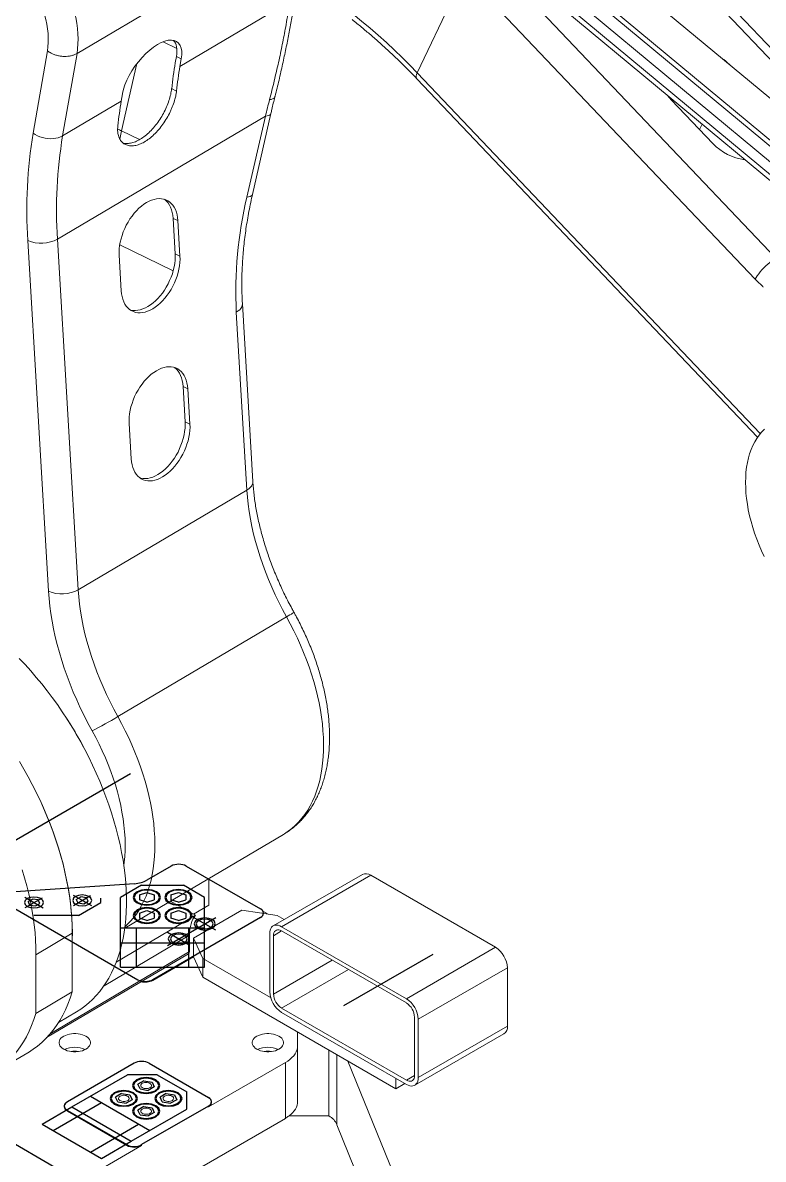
# Model space of a CAD drawing. Header units: millimetres. Extents: x 419 to 13500, y 498 to 10404.
# Drawn here: x 11765 to 12470, y 8183 to 9265 of the extents above; entities that cross this region are included whole.
import ezdxf

# ---------------------------------------------------------------- set-up
doc = ezdxf.new("R2010")
doc.units = ezdxf.units.MM
doc.header["$LTSCALE"] = 50
doc.linetypes.add('CENTERX2', pattern=[20.32, 12.7, -2.54, 2.54, -2.54])

msp = doc.modelspace()

# ---------------------------------------------------------------- linework, layer by layer
at = {"color": 8, "linetype": 'Continuous', "lineweight": 15}
for p, q in [((12593.6, 9107.7), (11976, 9757.3)), ((11911.7, 9240.9), (11898.6, 9247.3)), ((11859.2, 9162.6), (11873.8, 9226.6)), ((12140.7, 9217.7), (12467.3, 8874.2)), ((12409.5, 9163.8), (12411.9, 9168.8)), ((11857.5, 9154.6), (11859.2, 9162.6)), ((11876.3, 9154.3), (11859.2, 9162.6)), ((11908.3, 9029.2), (11857.4, 9053.9)), ((12011.5, 8400.6), (12003.7, 8396.1)), ((11923.8, 8396.6), (11842.5, 8348.5)), ((11923.8, 8381.1), (11791, 8302.6)), ((12059.6, 8372.8), (12003.7, 8340.5)), ((12075.2, 8363.8), (12011.5, 8327.1)), ((12064.1, 8216.1), (12064.1, 8282.8)), ((12138.1, 8263), (12130.3, 8258.5))]:
    msp.add_line(p, q, dxfattribs=at)
at = {"color": 7, "linetype": 'Continuous', "lineweight": 15}
for p, q in [((12602.7, 9109.4), (11984.9, 9759.3)), ((12879.1, 8859.2), (12040.4, 9555.7)), ((12851, 8842.6), (12012.4, 9539.2)), ((12010.5, 9502.2), (12839.3, 8813.8)), ((12759.7, 8912.6), (12097.7, 9462.4)), ((12092.5, 9439.9), (12754.5, 8890.1)), ((12101, 9445), (12763, 8895.2)), ((12205.4, 9332.5), (12482.2, 9041.4)), ((11956.1, 9318.7), (11816.7, 9236.2)), ((12140.7, 9217.7), (12185.8, 9312.4)), ((12462.5, 9021.2), (12185.8, 9312.4)), ((12019.5, 9285.8), (11914.7, 9223.9)), ((11774.9, 9160.4), (11788.5, 9238.7)), ((11816.7, 9236.2), (11803, 9157.8)), ((11911.3, 9233.2), (11910.3, 9227.3)), ((11916, 9231), (11911.3, 9233.2)), ((11916, 9231), (11914.7, 9223.9)), ((12140.2, 9212.2), (12464.8, 8870.8)), ((11911.4, 9200.4), (11906.8, 9202.7)), ((11858.9, 9190.8), (11803, 9157.8)), ((11858.9, 9190.8), (11860.1, 9197.9)), ((12382.7, 9191.9), (12422.2, 9150.4)), ((11983.8, 9101.9), (12001.3, 9178.9)), ((11996.1, 9176.4), (11798.2, 9059.4)), ((11978.5, 9099.4), (11996.1, 9176.4)), ((11912.7, 9077), (11908.2, 9079.2)), ((11908.2, 9079.2), (11910.2, 9045.5)), ((11912.7, 9077), (11914.7, 9043.3)), ((11798.2, 9059.4), (11817.9, 8725.6)), ((11789.5, 8724.2), (11769.8, 9058)), ((11858.9, 9010.3), (11856.9, 9044)), ((11914.7, 9043.3), (11910.2, 9045.5)), ((11984.2, 8828.6), (11974.2, 8997.9)), ((11978.4, 8820.5), (11968.4, 8989.8)), ((11922.2, 8916.9), (11917.7, 8919.1)), ((11917.7, 8919.1), (11919.7, 8885.4)), ((11922.2, 8916.9), (11924.2, 8883.2)), ((11868.3, 8850.2), (11866.3, 8883.9)), ((11924.2, 8883.2), (11919.7, 8885.4)), ((11978.4, 8820.5), (11817.9, 8725.6)), ((12016.2, 8699.6), (11855.6, 8604.7)), ((11862.1, 8403.1), (12013.2, 8492.5)), ((12088.4, 8454.4), (12003.5, 8405.4)), ((12096.4, 8453.6), (12011.5, 8404.6)), ((12096.4, 8453.6), (12215.2, 8385.1)), ((11942.2, 8450.5), (11942.2, 8425.1)), ((11942.2, 8450), (11991.4, 8421.6)), ((11905.7, 8428.9), (11929.5, 8415.5)), ((11927.6, 8393.7), (11973.8, 8420.4)), ((11927.7, 8416.5), (11942.2, 8425.1)), ((12007.3, 8415.2), (11973.8, 8420.4)), ((11929.5, 8415.5), (11854.1, 8370.9)), ((11998.6, 8416.6), (11993.7, 8419.4)), ((11994.3, 8417.3), (11994.3, 8417.5)), ((12007.3, 8415.2), (12013.9, 8411.4)), ((12011.5, 8404.6), (12130.3, 8336.1)), ((12011.5, 8400.6), (12130.3, 8332)), ((11812.2, 8398.5), (11777.6, 8378)), ((11812.2, 8398.5), (11812.2, 8392.3)), ((11812.2, 8392.3), (11812.2, 8342.5)), ((11923.8, 8396.6), (11923.8, 8381.1)), ((11927.6, 8393.7), (11936.6, 8374.4)), ((11927.6, 8375.8), (11927.6, 8393.7)), ((12000.2, 8342.6), (12000.2, 8398.1)), ((12003.7, 8340.5), (12003.7, 8396.1)), ((11777.6, 8322), (11777.6, 8378)), ((11787.8, 8299), (11922.8, 8378.8)), ((12215.2, 8385.1), (12130.3, 8336.1)), ((11927.6, 8376.6), (11888.8, 8354.2)), ((11927.6, 8375.8), (11888.8, 8353.4)), ((11936.6, 8356.5), (11927.6, 8375.8)), ((12001, 8337.2), (11936.6, 8374.4)), ((11936.6, 8374.4), (11936.6, 8356.5)), ((12120.4, 8250.3), (11936.6, 8356.5)), ((12226.5, 8365.5), (12141.6, 8316.5)), ((12226.5, 8365.5), (12226.5, 8309.9)), ((11888.8, 8354.2), (11888.8, 8353.4)), ((11812.2, 8342.5), (11777.6, 8322)), ((11799, 8313.4), (11816.2, 8323.6)), ((12130.3, 8258.5), (12011.5, 8327.1)), ((12130.3, 8254.4), (12011.5, 8323)), ((12138.1, 8318.5), (12138.1, 8263)), ((12141.6, 8316.5), (12141.6, 8260.9)), ((12026.8, 8291.6), (12026.8, 8304.4)), ((12138.3, 8253.6), (12223.2, 8302.6)), ((12226.5, 8309.9), (12141.6, 8260.9)), ((12026.8, 8291.6), (12026.8, 8238.5)), ((11735.2, 8264.2), (11769.8, 8284.6)), ((12056.6, 8224.4), (12056.6, 8287.2)), ((11871.2, 8274.6), (11807.5, 8237.9)), ((11885.3, 8274.6), (11941.9, 8242)), ((11941.9, 8233), (12015.1, 8275.2)), ((12015.1, 8275.2), (12015.1, 8222.1)), ((12125.9, 8150.3), (12074.7, 8276.7)), ((12120.4, 8250.3), (12120.4, 8260.1)), ((12128.9, 8255.2), (12120.4, 8250.3)), ((11944.8, 8237.1), (11944.8, 8237.9)), ((11804.6, 8233.8), (11804.6, 8233)), ((11807.5, 8229.7), (11864.1, 8197.1)), ((11807.5, 8229.7), (11807.5, 8228.9)), ((11807.5, 8228.9), (11864.1, 8196.2)), ((11878.2, 8197.1), (11941.9, 8233.8)), ((11941.9, 8233.8), (11941.9, 8233)), ((11699.7, 8040.1), (12015.1, 8222.1)), ((12018.4, 8224.4), (12056.6, 8224.4)), ((12125.9, 8063.8), (12064.1, 8216.1)), ((11683.4, 8083.8), (11878.2, 8196.2)), ((11864.1, 8197.1), (11864.1, 8196.2)), ((11878.2, 8197.1), (11878.2, 8196.2))]:
    msp.add_line(p, q, dxfattribs=at)
at = {"color": 7, "linetype": 'CENTERX2'}
for p, q in [((11885.3, 8123.6), (11128.7, 8560.4)), ((11867.6, 8550.2), (11146.4, 8133.8)), ((11878.2, 8444.1), (11858.2, 8432.6)), ((11878.2, 8444.1), (11918.2, 8444.1)), ((11938.2, 8432.6), (11918.2, 8444.1)), ((11766.9, 8432.8), (11784.4, 8422.7)), ((11767.4, 8422.9), (11783.7, 8432.3)), ((11812.9, 8434.8), (11830.4, 8424.7)), ((11813.4, 8425), (11829.7, 8434.4)), ((11858.2, 8389.3), (11858.2, 8432.6)), ((11876.1, 8434.9), (11883.2, 8437.3)), ((11876.1, 8434.9), (11876.1, 8430.2)), ((11883.2, 8437.3), (11890.2, 8434.9)), ((11890.2, 8434.9), (11890.2, 8430.2)), ((11906.1, 8434.9), (11913.2, 8437.3)), ((11906.1, 8434.9), (11906.1, 8430.2)), ((11913.2, 8437.3), (11920.2, 8434.9)), ((11920.2, 8434.9), (11920.2, 8430.2)), ((11938.2, 8389.3), (11938.2, 8432.6)), ((11883.2, 8427.9), (11876.1, 8430.2)), ((11883.2, 8427.9), (11890.2, 8430.2)), ((11913.2, 8427.9), (11906.1, 8430.2)), ((11913.2, 8427.9), (11920.2, 8430.2)), ((11876.1, 8417.6), (11883.2, 8420)), ((11876.1, 8417.6), (11876.1, 8412.9)), ((11883.2, 8410.6), (11876.1, 8412.9)), ((11883.2, 8420), (11890.2, 8417.6)), ((11883.2, 8410.6), (11890.2, 8412.9)), ((11890.2, 8417.6), (11890.2, 8412.9)), ((11903, 8386.9), (11948.9, 8413.4)), ((11906.1, 8417.6), (11913.2, 8420)), ((11906.1, 8417.6), (11906.1, 8412.9)), ((11913.2, 8410.6), (11906.1, 8412.9)), ((11913.2, 8420), (11920.2, 8417.6)), ((11913.2, 8410.6), (11920.2, 8412.9)), ((11920.2, 8417.6), (11920.2, 8412.9)), ((11948.9, 8401.2), (11927.7, 8413.4)), ((11858.2, 8403.7), (11938.2, 8403.7)), ((11873.2, 8366.2), (11873.2, 8403.7)), ((11924.2, 8386.9), (11903, 8399.1)), ((11923.2, 8366.2), (11923.2, 8403.7)), ((11858.2, 8389.3), (11938.2, 8389.3)), ((11858.2, 8389.3), (11938.2, 8389.3)), ((11858.2, 8366.2), (11858.2, 8389.3)), ((11938.2, 8366.2), (11938.2, 8389.3)), ((11858.2, 8366.2), (11938.2, 8366.2)), ((11811.8, 8233), (11864.8, 8263.6)), ((11893.1, 8263.6), (11864.8, 8263.6)), ((11893.1, 8263.6), (11921.4, 8247.3)), ((11880.4, 8257.9), (11874.6, 8254.6)), ((11876.7, 8250.1), (11874.6, 8254.6)), ((11876.7, 8250.1), (11884.6, 8248.8)), ((11880.4, 8257.9), (11888.2, 8256.7)), ((11890.3, 8252.2), (11884.6, 8248.8)), ((11888.2, 8256.7), (11890.3, 8252.2)), ((11921.4, 8230.9), (11921.4, 8247.3)), ((11794.1, 8210.5), (11840.1, 8237.1)), ((11829.4, 8243.2), (11886, 8210.5)), ((11859.2, 8245.7), (11853.4, 8242.4)), ((11855.5, 8237.8), (11853.4, 8242.4)), ((11855.5, 8237.8), (11863.4, 8236.6)), ((11859.2, 8245.7), (11867, 8244.5)), ((11869.1, 8239.9), (11863.4, 8236.6)), ((11867, 8244.5), (11869.1, 8239.9)), ((11901.6, 8245.7), (11895.8, 8242.4)), ((11897.9, 8237.8), (11895.8, 8242.4)), ((11897.9, 8237.8), (11905.8, 8236.6)), ((11901.6, 8245.7), (11909.5, 8244.5)), ((11911.6, 8239.9), (11905.8, 8236.6)), ((11909.5, 8244.5), (11911.6, 8239.9)), ((11783.5, 8216.7), (11811.8, 8233)), ((11811.8, 8233), (11868.3, 8200.3)), ((11811.8, 8233), (11868.3, 8200.3)), ((11868.3, 8200.3), (11921.4, 8230.9)), ((11880.4, 8233.4), (11874.6, 8230.1)), ((11876.7, 8225.6), (11874.6, 8230.1)), ((11876.7, 8225.6), (11884.6, 8224.4)), ((11880.4, 8233.4), (11888.2, 8232.2)), ((11890.3, 8227.7), (11884.6, 8224.4)), ((11888.2, 8232.2), (11890.3, 8227.7)), ((11783.5, 8216.7), (11840.1, 8184)), ((11829.4, 8190.1), (11875.4, 8216.7)), ((11840.1, 8184), (11868.3, 8200.3))]:
    msp.add_line(p, q, dxfattribs=at)
at = {"color": 7, "linetype": 'Continuous'}
for p, q in [((11906.5, 8462.4), (11883.1, 8448.9)), ((11920.7, 8462.4), (11991.4, 8421.6)), ((11871.4, 8445.6), (11753.5, 8437.4)), ((11816, 8430.6), (11820.2, 8433)), ((11825.8, 8432.1), (11820.2, 8433)), ((11827.3, 8428.9), (11825.8, 8432.1)), ((11839.3, 8427.7), (11839.3, 8431.8)), ((11747.6, 8427.6), (11874.7, 8354.2)), ((11770.1, 8428.6), (11774.2, 8431)), ((11770.1, 8428.6), (11771.6, 8425.3)), ((11771.6, 8425.3), (11777.2, 8424.4)), ((11779.8, 8430.1), (11774.2, 8431)), ((11777.2, 8424.4), (11781.4, 8426.8)), ((11781.4, 8426.8), (11779.8, 8430.1)), ((11816, 8430.6), (11817.5, 8427.3)), ((11817.5, 8427.3), (11823.2, 8426.5)), ((11818.1, 8415.4), (11839.3, 8427.7)), ((11823.2, 8426.5), (11827.3, 8428.9)), ((11818.1, 8415.4), (11775.7, 8415.4)), ((11991.4, 8413.4), (11888.8, 8354.2)), ((12019.7, 8409.3), (12019.3, 8409.1)), ((12070.9, 8329.5), (12155.8, 8378.5)), ((11871.2, 8274.6), (11807.5, 8237.9)), ((11885.3, 8274.6), (11941.9, 8242)), ((11807.5, 8229.7), (11864.1, 8197.1)), ((11941.9, 8233.8), (11878.2, 8197.1))]:
    msp.add_line(p, q, dxfattribs=at)
at = {"color": 7, "linetype": 'Continuous', "lineweight": 15, "flags": 128}
for points in [[(11807.5, 9297.2), (11809.6, 9291.8), (11811.4, 9286.4), (11813, 9281), (11814.4, 9275.7), (11815.6, 9270.4), (11816.5, 9265.2), (11817.1, 9260), (11817.5, 9255), (11817.7, 9250.1), (11817.6, 9245.3), (11817.3, 9240.7), (11816.7, 9236.2)], [(11788.5, 9238.7), (11789, 9242.6), (11789.3, 9246.7), (11789.3, 9250.8), (11789.1, 9255.2), (11788.7, 9259.6), (11788, 9264.1), (11787.1, 9268.7), (11785.9, 9273.3), (11784.6, 9278), (11783, 9282.7), (11781.2, 9287.4)], [(12079.5, 9273.7), (12087.7, 9267.1), (12095.7, 9260.4), (12103.6, 9253.5), (12111.3, 9246.6), (12118.9, 9239.5), (12126.3, 9232.4), (12133.6, 9225.1), (12140.7, 9217.7)], [(12379.4, 9195.8), (12380.5, 9194.4), (12382.7, 9191.9)], [(11774.9, 9160.4), (11776.8, 9159), (11779, 9157.9), (11781.3, 9156.9), (11783.8, 9156.1), (11786.4, 9155.5), (11789, 9155.1), (11791.6, 9155), (11794.1, 9155.1), (11796.6, 9155.5), (11798.9, 9156), (11801.1, 9156.8), (11803, 9157.8)], [(11856.9, 9044), (11856.8, 9047), (11856.9, 9050.1), (11857.3, 9053.3), (11857.9, 9056.5), (11858.6, 9059.8), (11859.6, 9063), (11860.8, 9066.3), (11862.1, 9069.5), (11863.6, 9072.6), (11865.3, 9075.7), (11867.1, 9078.6), (11869.1, 9081.4), (11871.2, 9084.1), (11873.4, 9086.5), (11875.6, 9088.8), (11878, 9090.8), (11880.4, 9092.6), (11882.8, 9094.2), (11885.3, 9095.5), (11887.7, 9096.6), (11890.1, 9097.3), (11892.5, 9097.8), (11894.8, 9098), (11897, 9097.9), (11899.2, 9097.6), (11901.2, 9096.9), (11903.1, 9096), (11904.9, 9094.8), (11906.5, 9093.4), (11908, 9091.7), (11909.3, 9089.7), (11910.4, 9087.6), (11911.3, 9085.2), (11912, 9082.6), (11912.5, 9079.9), (11912.7, 9077)], [(11899.9, 9097.4), (11900.4, 9097), (11902, 9095.6), (11903.5, 9093.9), (11904.7, 9091.9), (11905.8, 9089.7), (11906.7, 9087.4), (11907.4, 9084.8), (11907.9, 9082.1), (11908.2, 9079.2)], [(11914.7, 9043.3), (11914.8, 9040.3), (11914.7, 9037.2), (11914.3, 9034), (11913.7, 9030.8), (11913, 9027.5), (11912, 9024.3), (11910.8, 9021), (11909.5, 9017.8), (11908, 9014.6), (11906.3, 9011.6), (11904.4, 9008.7), (11902.5, 9005.9), (11900.4, 9003.2), (11898.2, 9000.8), (11895.9, 8998.5), (11893.6, 8996.5), (11891.2, 8994.7), (11888.8, 8993.1), (11886.3, 8991.8), (11883.9, 8990.7), (11881.5, 8990), (11879.1, 8989.5), (11876.8, 8989.3), (11874.5, 8989.3), (11872.4, 8989.7), (11870.4, 8990.4), (11868.4, 8991.3), (11866.7, 8992.5), (11865, 8993.9), (11863.6, 8995.6), (11862.3, 8997.6), (11861.2, 8999.7), (11860.3, 9002.1), (11859.6, 9004.7), (11859.1, 9007.4), (11858.9, 9010.3)], [(11910.2, 9045.5), (11910.3, 9042.5), (11910.1, 9039.4), (11909.8, 9036.2), (11909.2, 9033), (11908.4, 9029.7), (11907.5, 9026.4), (11906.3, 9023.2), (11904.9, 9020), (11903.4, 9016.8), (11901.7, 9013.8), (11899.9, 9010.9), (11898, 9008.1), (11895.9, 9005.4), (11893.7, 9003), (11891.4, 9000.7), (11889.1, 8998.7), (11886.7, 8996.9), (11884.2, 8995.3), (11881.8, 8994), (11879.4, 8992.9), (11876.9, 8992.2), (11874.6, 8991.7), (11872.3, 8991.5), (11870, 8991.5), (11867.9, 8991.9), (11867.2, 8992.1)], [(12462.5, 9021.2), (12463.4, 9022.9), (12464.5, 9024.6), (12465.8, 9026.4), (12467.2, 9028.3), (12468.9, 9030.2), (12470.6, 9032.1), (12472.5, 9033.9), (12474.4, 9035.7), (12476.4, 9037.3), (12478.4, 9038.9), (12480.3, 9040.2), (12482.2, 9041.4)], [(11866.3, 8883.9), (11866.3, 8886.9), (11866.4, 8890), (11866.8, 8893.2), (11867.3, 8896.4), (11868.1, 8899.7), (11869.1, 8902.9), (11870.2, 8906.2), (11871.6, 8909.4), (11873.1, 8912.6), (11874.8, 8915.6), (11876.6, 8918.5), (11878.6, 8921.3), (11880.6, 8924), (11882.8, 8926.4), (11885.1, 8928.7), (11887.4, 8930.7), (11889.8, 8932.5), (11892.3, 8934.1), (11894.7, 8935.4), (11897.1, 8936.5), (11899.6, 8937.2), (11901.9, 8937.7), (11904.3, 8937.9), (11906.5, 8937.9), (11908.7, 8937.5), (11910.7, 8936.8), (11912.6, 8935.9), (11914.4, 8934.7), (11916, 8933.3), (11917.5, 8931.6), (11918.7, 8929.6), (11919.8, 8927.5), (11920.7, 8925.1), (11921.4, 8922.5), (11921.9, 8919.8), (11922.2, 8916.9)], [(11909.3, 8937.3), (11909.8, 8936.9), (11911.5, 8935.5), (11912.9, 8933.8), (11914.2, 8931.8), (11915.3, 8929.7), (11916.2, 8927.3), (11916.9, 8924.7), (11917.4, 8922), (11917.7, 8919.1)], [(11924.2, 8883.2), (11924.3, 8880.2), (11924.1, 8877.1), (11923.8, 8873.9), (11923.2, 8870.7), (11922.4, 8867.4), (11921.4, 8864.2), (11920.3, 8860.9), (11918.9, 8857.7), (11917.4, 8854.5), (11915.7, 8851.5), (11913.9, 8848.6), (11911.9, 8845.8), (11909.9, 8843.1), (11907.7, 8840.7), (11905.4, 8838.4), (11903.1, 8836.4), (11900.7, 8834.6), (11898.2, 8833), (11895.8, 8831.7), (11893.4, 8830.6), (11890.9, 8829.9), (11888.6, 8829.4), (11886.2, 8829.2), (11884, 8829.2), (11881.9, 8829.6), (11879.8, 8830.3), (11877.9, 8831.2), (11876.1, 8832.4), (11874.5, 8833.8), (11873, 8835.5), (11871.8, 8837.5), (11870.7, 8839.6), (11869.8, 8842), (11869.1, 8844.6), (11868.6, 8847.3), (11868.3, 8850.2)], [(11919.7, 8885.4), (11919.7, 8882.4), (11919.6, 8879.3), (11919.2, 8876.1), (11918.7, 8872.9), (11917.9, 8869.6), (11916.9, 8866.3), (11915.7, 8863.1), (11914.4, 8859.9), (11912.9, 8856.7), (11911.2, 8853.7), (11909.4, 8850.8), (11907.4, 8848), (11905.3, 8845.3), (11903.1, 8842.9), (11900.9, 8840.6), (11898.5, 8838.6), (11896.1, 8836.8), (11893.7, 8835.2), (11891.3, 8833.9), (11888.8, 8832.8), (11886.4, 8832.1), (11884, 8831.6), (11881.7, 8831.4), (11879.5, 8831.4), (11877.3, 8831.8), (11876.7, 8832)], [(12471.2, 8878.3), (12468.6, 8875.7), (12466.2, 8872.8), (12464, 8869.7), (12462, 8866.4), (12460.2, 8862.8), (12458.6, 8859.1), (12457.2, 8855.1), (12456, 8851), (12455, 8846.7), (12454.3, 8842.2), (12453.7, 8837.5), (12453.4, 8832.7), (12453.3, 8827.8), (12453.4, 8822.7), (12453.7, 8817.5), (12454.2, 8812.3), (12455, 8806.9), (12455.9, 8801.5), (12457.1, 8796), (12458.5, 8790.4), (12460.1, 8784.9), (12461.9, 8779.3), (12463.9, 8773.7), (12466.1, 8768.1), (12468.5, 8762.6), (12471, 8757.1)], [(12016.2, 8699.6), (12012.4, 8706.6), (12008.8, 8713.7), (12005.4, 8720.8), (12002.1, 8728), (11999, 8735.2), (11996.2, 8742.5), (11993.5, 8749.7), (11991, 8757), (11988.8, 8764.2), (11986.7, 8771.5), (11984.9, 8778.6), (11983.2, 8785.8), (11981.8, 8792.9), (11980.7, 8799.9), (11979.7, 8806.9), (11979, 8813.8), (11978.4, 8820.5)], [(11831.1, 8591.2), (11827.1, 8598.5), (11823.4, 8605.8), (11819.8, 8613.2), (11816.4, 8620.7), (11813.1, 8628.1), (11810.1, 8635.7), (11807.2, 8643.2), (11804.6, 8650.7), (11802.1, 8658.3), (11799.9, 8665.8), (11797.8, 8673.3), (11796, 8680.8), (11794.4, 8688.2), (11793, 8695.5), (11791.8, 8702.8), (11790.8, 8710), (11790.1, 8717.2), (11789.5, 8724.2)], [(11817.9, 8725.6), (11818.4, 8718.8), (11819.1, 8711.9), (11820.1, 8705), (11821.3, 8697.9), (11822.7, 8690.8), (11824.3, 8683.7), (11826.1, 8676.5), (11828.2, 8669.3), (11830.5, 8662), (11832.9, 8654.8), (11835.6, 8647.5), (11838.5, 8640.3), (11841.5, 8633.1), (11844.8, 8625.9), (11848.2, 8618.7), (11851.9, 8611.7), (11855.6, 8604.7)], [(11761.7, 8660.1), (11767.2, 8654.3), (11772.6, 8648.3), (11777.9, 8642.1), (11783.1, 8635.8), (11788.2, 8629.4), (11793.2, 8622.8), (11798, 8616.1), (11802.7, 8609.2), (11807.3, 8602.2), (11811.8, 8595.2), (11816, 8588), (11820.2, 8580.7), (11824.1, 8573.4), (11827.9, 8566), (11831.6, 8558.5), (11835, 8551), (11838.3, 8543.4), (11841.4, 8535.9), (11844.3, 8528.2), (11847.1, 8520.6), (11849.6, 8513), (11851.9, 8505.4), (11854, 8497.9), (11856, 8490.3), (11857.7, 8482.8), (11859.2, 8475.4), (11860.5, 8468), (11861.5, 8460.6), (11862.4, 8453.4), (11863.1, 8446.3), (11863.5, 8439.2), (11863.7, 8432.3), (11863.7, 8425.4), (11863.5, 8418.7), (11863.1, 8412.2), (11862.4, 8405.8), (11861.5, 8399.5), (11860.5, 8393.4), (11859.2, 8387.5), (11857.7, 8381.7), (11856, 8376.1), (11854, 8370.7), (11851.9, 8365.6), (11849.6, 8360.6), (11847.1, 8355.8), (11844.3, 8351.3), (11841.4, 8347), (11838.3, 8342.9), (11835, 8339), (11831.6, 8335.4), (11827.9, 8332), (11824.1, 8328.9), (11820.2, 8326.1), (11816.2, 8323.6)], [(11761.8, 8562), (11766.1, 8554.8), (11770.2, 8547.4), (11774.1, 8540), (11777.9, 8532.6), (11781.5, 8525), (11784.9, 8517.5), (11788.1, 8509.9), (11791.1, 8502.2), (11794, 8494.6), (11796.6, 8486.9), (11799.1, 8479.3), (11801.3, 8471.7), (11803.4, 8464.1), (11805.2, 8456.5), (11806.8, 8449), (11808.3, 8441.5), (11809.5, 8434.1), (11810.4, 8426.8), (11811.2, 8419.5), (11811.8, 8412.4), (11812.1, 8405.4), (11812.2, 8398.5)], [(11761.9, 8562), (11766.2, 8554.8), (11770.2, 8547.5), (11774.1, 8540.2), (11777.9, 8532.7), (11781.5, 8525.2), (11784.9, 8517.7), (11788.1, 8510.1), (11791.1, 8502.5), (11794, 8494.9), (11796.6, 8487.3), (11799.1, 8479.6), (11801.3, 8472), (11803.4, 8464.5), (11805.2, 8456.9), (11806.8, 8449.4), (11808.3, 8442), (11809.5, 8434.6), (11810.5, 8427.3), (11811.2, 8420.1), (11811.8, 8413), (11812.2, 8406), (11812.3, 8399.1), (11812.2, 8392.3)], [(11777.6, 8378), (11777.5, 8384.9), (11777.2, 8392), (11776.7, 8399.1), (11775.9, 8406.3), (11774.9, 8413.7), (11773.7, 8421.1), (11772.3, 8428.5), (11770.7, 8436.1), (11768.8, 8443.6), (11766.8, 8451.2), (11764.5, 8458.9)], [(11929.5, 8415.5), (11928.2, 8413.7), (11927.1, 8411.8), (11926.1, 8409.6), (11925.3, 8407.3), (11924.7, 8404.8), (11924.2, 8402.2), (11923.9, 8399.5), (11923.8, 8396.6)], [(12000.2, 8398.1), (12000.3, 8399.9), (12000.7, 8401.5), (12001.2, 8403), (12002, 8404.1), (12003, 8405.1), (12004.1, 8405.7), (12005.4, 8406.1), (12006.8, 8406.2), (12008.3, 8406), (12009.9, 8405.4), (12011.5, 8404.6)], [(12003.7, 8396.1), (12003.9, 8397.6), (12004.2, 8398.9), (12004.8, 8400), (12005.6, 8400.8), (12006.5, 8401.4), (12007.6, 8401.6), (12008.9, 8401.6), (12010.2, 8401.2), (12011.5, 8400.6)], [(11812.2, 8342.5), (11810.3, 8336.6), (11808.1, 8331), (11805.7, 8325.5), (11803.1, 8320.4), (11800.3, 8315.4), (11797.2, 8310.7), (11794, 8306.2), (11790.6, 8302), (11786.9, 8298.1), (11783.1, 8294.4), (11779.1, 8291), (11774.8, 8287.9), (11770.5, 8285), (11769.8, 8284.6)], [(11711.6, 8254.7), (11716.7, 8256.1), (11721.8, 8257.8), (11726.6, 8259.8), (11731.4, 8262), (11735.9, 8264.6), (11740.3, 8267.4), (11744.5, 8270.6), (11748.5, 8274), (11752.4, 8277.6), (11756, 8281.6), (11759.4, 8285.8), (11762.7, 8290.3), (11765.7, 8295), (11768.5, 8299.9), (11771.2, 8305.1), (11773.5, 8310.5), (11775.7, 8316.2), (11777.6, 8322)], [(11804, 8300.3), (11802.6, 8299.4), (11801.4, 8298.4), (11800.5, 8297.2), (11799.9, 8296.1), (11799.6, 8294.8), (11799.6, 8293.6), (11799.9, 8292.4), (11800.5, 8291.2), (11801.4, 8290.1), (11802.6, 8289), (11804, 8288.1), (11805.6, 8287.3), (11807.4, 8286.6), (11809.4, 8286.1), (11811.4, 8285.8), (11813.5, 8285.6), (11815.7, 8285.6), (11817.8, 8285.8), (11819.8, 8286.1), (11821.8, 8286.6), (11823.6, 8287.3), (11825.2, 8288.1), (11826.6, 8289), (11827.8, 8290.1), (11828.6, 8291.2), (11829.3, 8292.4), (11829.6, 8293.6), (11829.6, 8294.8), (11829.3, 8296.1), (11828.6, 8297.2), (11827.8, 8298.4), (11826.6, 8299.4), (11825.2, 8300.3), (11823.6, 8301.1), (11821.8, 8301.8), (11819.8, 8302.3), (11817.8, 8302.7), (11815.7, 8302.9), (11813.5, 8302.9), (11811.4, 8302.7), (11809.4, 8302.3), (11807.4, 8301.8), (11805.6, 8301.1), (11804, 8300.3)], [(11987.8, 8300.3), (11986.4, 8299.4), (11985.3, 8298.4), (11984.4, 8297.2), (11983.8, 8296.1), (11983.5, 8294.8), (11983.5, 8293.6), (11983.8, 8292.4), (11984.4, 8291.2), (11985.3, 8290.1), (11986.4, 8289), (11987.8, 8288.1), (11989.5, 8287.3), (11991.3, 8286.6), (11993.2, 8286.1), (11995.3, 8285.8), (11997.4, 8285.6), (11999.5, 8285.6), (12001.6, 8285.8), (12003.7, 8286.1), (12005.6, 8286.6), (12007.4, 8287.3), (12009, 8288.1), (12010.5, 8289), (12011.6, 8290.1), (12012.5, 8291.2), (12013.1, 8292.4), (12013.4, 8293.6), (12013.4, 8294.8), (12013.1, 8296.1), (12012.5, 8297.2), (12011.6, 8298.4), (12010.5, 8299.4), (12009, 8300.3), (12007.4, 8301.1), (12005.6, 8301.8), (12003.7, 8302.3), (12001.6, 8302.7), (11999.5, 8302.9), (11997.4, 8302.9), (11995.3, 8302.7), (11993.2, 8302.3), (11991.3, 8301.8), (11989.5, 8301.1), (11987.8, 8300.3)], [(12015.1, 8275.2), (12017.4, 8276.7), (12019.5, 8278.3), (12021.4, 8280), (12023, 8281.8), (12024.4, 8283.7), (12025.4, 8285.6), (12026.2, 8287.6), (12026.6, 8289.5), (12026.8, 8291.6)], [(12138.1, 8263), (12138, 8261.5), (12137.6, 8260.2), (12137.1, 8259.1), (12136.3, 8258.3), (12135.3, 8257.7), (12134.2, 8257.5), (12133, 8257.5), (12131.7, 8257.9), (12130.3, 8258.5)], [(12141.6, 8260.9), (12141.5, 8259.2), (12141.2, 8257.5), (12140.6, 8256.1), (12139.8, 8254.9), (12138.9, 8254), (12137.7, 8253.3), (12136.4, 8253), (12135, 8252.9), (12133.5, 8253.1), (12131.9, 8253.6), (12130.3, 8254.4)], [(11878.9, 8255.5), (11878.1, 8254.9), (11877.6, 8254.2), (11877.4, 8253.5), (11877.5, 8252.8), (11877.9, 8252.1), (11878.7, 8251.4), (11879.6, 8251), (11880.7, 8250.6), (11882, 8250.5), (11883.3, 8250.5), (11884.5, 8250.7), (11885.6, 8251.1), (11886.5, 8251.6), (11887.2, 8252.2), (11887.5, 8252.9), (11887.6, 8253.7), (11887.3, 8254.4), (11886.7, 8255), (11885.8, 8255.6), (11884.8, 8256), (11883.6, 8256.3), (11882.3, 8256.3), (11881.1, 8256.2), (11879.9, 8255.9), (11878.9, 8255.5)], [(11807.5, 8237.9), (11806.4, 8237.1), (11805.5, 8236.2), (11804.9, 8235.3), (11804.6, 8234.3), (11804.6, 8233.3), (11804.9, 8232.3), (11805.5, 8231.4), (11806.4, 8230.5), (11807.5, 8229.7)], [(11857.7, 8243.2), (11856.9, 8242.6), (11856.4, 8242), (11856.2, 8241.2), (11856.3, 8240.5), (11856.7, 8239.8), (11857.4, 8239.2), (11858.4, 8238.7), (11859.5, 8238.4), (11860.8, 8238.2), (11862.1, 8238.2), (11863.3, 8238.4), (11864.4, 8238.8), (11865.3, 8239.3), (11865.9, 8240), (11866.3, 8240.7), (11866.3, 8241.4), (11866.1, 8242.1), (11865.5, 8242.8), (11864.6, 8243.4), (11863.6, 8243.8), (11862.4, 8244), (11861.1, 8244.1), (11859.8, 8244), (11858.7, 8243.7), (11857.7, 8243.2)], [(11900.1, 8243.2), (11899.3, 8242.6), (11898.8, 8242), (11898.6, 8241.2), (11898.7, 8240.5), (11899.1, 8239.8), (11899.9, 8239.2), (11900.8, 8238.7), (11902, 8238.4), (11903.2, 8238.2), (11904.5, 8238.2), (11905.7, 8238.4), (11906.8, 8238.8), (11907.7, 8239.3), (11908.4, 8240), (11908.7, 8240.7), (11908.8, 8241.4), (11908.5, 8242.1), (11907.9, 8242.8), (11907.1, 8243.4), (11906, 8243.8), (11904.8, 8244), (11903.5, 8244.1), (11902.3, 8244), (11901.1, 8243.7), (11900.1, 8243.2)], [(11941.9, 8233.8), (11943, 8234.6), (11943.9, 8235.4), (11944.5, 8236.4), (11944.8, 8237.4), (11944.8, 8238.4), (11944.5, 8239.4), (11943.9, 8240.3), (11943, 8241.2), (11941.9, 8242)], [(12018.4, 8224.4), (12020.3, 8225.9), (12022, 8227.5), (12023.4, 8229.2), (12024.6, 8231), (12025.6, 8232.8), (12026.2, 8234.7), (12026.6, 8236.6), (12026.8, 8238.5)], [(11878.9, 8231), (11878.1, 8230.4), (11877.6, 8229.7), (11877.4, 8229), (11877.5, 8228.3), (11877.9, 8227.6), (11878.7, 8227), (11879.6, 8226.5), (11880.7, 8226.1), (11882, 8226), (11883.3, 8226), (11884.5, 8226.2), (11885.6, 8226.6), (11886.5, 8227.1), (11887.2, 8227.7), (11887.5, 8228.4), (11887.6, 8229.2), (11887.3, 8229.9), (11886.7, 8230.6), (11885.8, 8231.1), (11884.8, 8231.5), (11883.6, 8231.8), (11882.3, 8231.8), (11881.1, 8231.7), (11879.9, 8231.4), (11878.9, 8231)]]:
    msp.add_lwpolyline(points, dxfattribs=at)
at = {"color": 8, "linetype": 'Continuous', "lineweight": 15, "flags": 128}
for points in [[(12140.7, 9217.7), (12140.1, 9216.2), (12139.8, 9214.9), (12139.7, 9213.8), (12139.8, 9212.9), (12140.2, 9212.2), (12140.2, 9212.2)], [(12005.1, 9194.8), (12005.1, 9194.7), (12004.7, 9194), (12004, 9193.4), (12002.9, 9192.9), (12001.6, 9192.5), (12000, 9192.3)], [(12001.3, 9178.9), (12001.3, 9178.7), (12000.8, 9178.1), (12000.1, 9177.5), (11999, 9177), (11997.7, 9176.7), (11996.1, 9176.4)], [(11978.5, 9099.4), (11980.1, 9099.7), (11981.5, 9100), (11982.6, 9100.5), (11983.3, 9101.1), (11983.7, 9101.7), (11983.8, 9101.9)], [(11968.4, 8989.8), (11970.2, 8991), (11971.6, 8992.2), (11972.7, 8993.5), (11973.5, 8994.9), (11974, 8996.3), (11974.2, 8997.7), (11974.2, 8997.9)], [(11978.4, 8820.5), (11980.2, 8821.7), (11981.6, 8822.9), (11982.7, 8824.2), (11983.5, 8825.6), (11984, 8827), (11984.2, 8828.4), (11984.2, 8828.6)], [(12016.2, 8699.6), (12017.9, 8700.7), (12019.5, 8701.6), (12020.8, 8702.4), (12021.8, 8703.1), (12022.6, 8703.6), (12023, 8704), (12023.2, 8704.2), (12023.2, 8704.2)], [(12013.2, 8492.5), (12014.2, 8493.1), (12017.9, 8495.5), (12021.4, 8498.2), (12024.8, 8501.2), (12027.9, 8504.4), (12030.9, 8507.9), (12033.7, 8511.6), (12036.4, 8515.6), (12038.8, 8519.8), (12041, 8524.2), (12043, 8528.8), (12044.8, 8533.6), (12046.4, 8538.6), (12047.8, 8543.8), (12048.9, 8549.2), (12049.9, 8554.8), (12050.6, 8560.5), (12051.1, 8566.4), (12051.4, 8572.4), (12051.5, 8578.6), (12051.3, 8584.8), (12050.9, 8591.2), (12050.3, 8597.7), (12049.5, 8604.3), (12048.4, 8611), (12047.2, 8617.7), (12045.7, 8624.5), (12044, 8631.3), (12042.1, 8638.2), (12040, 8645.1), (12037.7, 8652), (12035.2, 8658.9), (12032.5, 8665.8), (12029.6, 8672.6), (12026.5, 8679.5), (12023.2, 8686.3), (12019.8, 8693), (12016.2, 8699.6)], [(11855.6, 8604.7), (11859.2, 8598), (11862.7, 8591.3), (11865.9, 8584.5), (11869, 8577.7), (11871.9, 8570.8), (11874.6, 8563.9), (11877.1, 8557), (11879.4, 8550.1), (11881.5, 8543.2), (11883.4, 8536.4), (11885.1, 8529.5), (11886.6, 8522.7), (11887.9, 8516), (11888.9, 8509.3), (11889.7, 8502.8), (11890.3, 8496.3), (11890.7, 8489.9), (11890.9, 8483.6), (11890.8, 8477.4), (11890.5, 8471.4), (11890, 8465.5), (11889.3, 8459.8), (11888.4, 8454.3), (11887.2, 8448.9), (11885.8, 8443.7), (11884.2, 8438.6), (11882.4, 8433.8), (11880.4, 8429.2), (11878.2, 8424.8), (11875.8, 8420.6), (11873.2, 8416.7), (11870.4, 8413), (11867.4, 8409.5), (11864.2, 8406.3), (11862.3, 8404.5)], [(11861.2, 8462.9), (11861.6, 8466.1), (11862.2, 8471.6), (11862.4, 8477.3), (11862.5, 8483.1), (11862.4, 8489), (11862, 8495.1), (11861.4, 8501.2), (11860.6, 8507.5), (11859.5, 8513.8), (11858.3, 8520.2), (11856.8, 8526.6), (11855.1, 8533.1), (11853.2, 8539.6), (11851.1, 8546.1), (11848.8, 8552.6), (11846.3, 8559.1), (11843.7, 8565.6), (11840.8, 8572.1), (11837.7, 8578.5), (11834.5, 8584.9), (11831.1, 8591.2)]]:
    msp.add_lwpolyline(points, dxfattribs=at)
at = {"color": 7, "linetype": 'Continuous', "flags": 128}
for points in [[(11920.7, 8462.4), (11919.1, 8463.1), (11917.4, 8463.6), (11915.5, 8464), (11913.6, 8464.1), (11911.6, 8464), (11909.8, 8463.6), (11908, 8463.1), (11906.5, 8462.4)], [(11871.4, 8445.6), (11873, 8445.7), (11874.6, 8446), (11876.2, 8446.3), (11877.7, 8446.7), (11879.2, 8447.1), (11880.6, 8447.6), (11881.9, 8448.2), (11883.1, 8448.9)], [(11782.1, 8431.4), (11779.1, 8432.5), (11775.7, 8432.9), (11772.3, 8432.5), (11769.3, 8431.4), (11767.4, 8429.7), (11766.7, 8427.7), (11767.4, 8425.7), (11769.3, 8424), (11772.3, 8422.9), (11775.7, 8422.5), (11779.1, 8422.9), (11782.1, 8424), (11784, 8425.7), (11784.7, 8427.7), (11784, 8429.7), (11782.1, 8431.4)], [(11828, 8433.4), (11825.1, 8434.5), (11821.7, 8434.9), (11818.2, 8434.5), (11815.3, 8433.4), (11813.4, 8431.7), (11812.7, 8429.7), (11813.4, 8427.7), (11815.3, 8426.1), (11818.2, 8424.9), (11821.7, 8424.5), (11825.1, 8424.9), (11828, 8426.1), (11830, 8427.7), (11830.7, 8429.7), (11830, 8431.7), (11828, 8433.4)], [(11991.4, 8413.4), (11992.6, 8414.3), (11993.5, 8415.3), (11994.1, 8416.4), (11994.3, 8417.5), (11994.1, 8418.6), (11993.5, 8419.7), (11992.6, 8420.7), (11991.4, 8421.6)], [(11945.4, 8411.4), (11942.2, 8412.6), (11938.3, 8413.1), (11934.5, 8412.6), (11931.3, 8411.4), (11929.1, 8409.5), (11928.3, 8407.3), (11929.1, 8405.1), (11931.3, 8403.2), (11934.5, 8402), (11938.3, 8401.5), (11942.2, 8402), (11945.4, 8403.2), (11947.6, 8405.1), (11948.3, 8407.3), (11947.6, 8409.5), (11945.4, 8411.4)], [(11944, 8410.6), (11941.4, 8411.6), (11938.3, 8411.9), (11935.3, 8411.6), (11932.7, 8410.6), (11930.9, 8409.1), (11930.3, 8407.3), (11930.9, 8405.5), (11932.7, 8404), (11935.3, 8403), (11938.3, 8402.7), (11941.4, 8403), (11944, 8404), (11945.7, 8405.5), (11946.3, 8407.3), (11945.7, 8409.1), (11944, 8410.6)], [(11920.7, 8397.1), (11917.4, 8398.3), (11913.6, 8398.8), (11909.8, 8398.3), (11906.5, 8397.1), (11904.4, 8395.2), (11903.6, 8393), (11904.4, 8390.8), (11906.5, 8388.9), (11909.8, 8387.7), (11913.6, 8387.2), (11917.4, 8387.7), (11920.7, 8388.9), (11922.8, 8390.8), (11923.6, 8393), (11922.8, 8395.2), (11920.7, 8397.1)], [(11919.2, 8396.3), (11916.7, 8397.3), (11913.6, 8397.6), (11910.5, 8397.3), (11907.9, 8396.3), (11906.2, 8394.8), (11905.6, 8393), (11906.2, 8391.2), (11907.9, 8389.7), (11910.5, 8388.7), (11913.6, 8388.4), (11916.7, 8388.7), (11919.2, 8389.7), (11921, 8391.2), (11921.6, 8393), (11921, 8394.8), (11919.2, 8396.3)], [(11874.7, 8354.2), (11876.2, 8353.5), (11877.9, 8353), (11879.8, 8352.6), (11881.8, 8352.5), (11883.7, 8352.6), (11885.6, 8353), (11887.3, 8353.5), (11888.8, 8354.2)], [(11885.3, 8274.6), (11883.8, 8275.3), (11882.1, 8275.9), (11880.2, 8276.2), (11878.2, 8276.3), (11876.3, 8276.2), (11874.4, 8275.9), (11872.7, 8275.3), (11871.2, 8274.6)], [(11807.5, 8237.9), (11806.3, 8237), (11805.4, 8236), (11804.8, 8234.9), (11804.6, 8233.8), (11804.8, 8232.7), (11805.4, 8231.6), (11806.3, 8230.6), (11807.5, 8229.7)], [(11941.9, 8233.8), (11943.1, 8234.7), (11944, 8235.7), (11944.6, 8236.8), (11944.8, 8237.9), (11944.6, 8239), (11944, 8240.1), (11943.1, 8241.1), (11941.9, 8242)], [(11864.1, 8197.1), (11865.6, 8196.3), (11867.3, 8195.8), (11869.2, 8195.5), (11871.2, 8195.4), (11873.1, 8195.5), (11875, 8195.8), (11876.7, 8196.3), (11878.2, 8197.1)]]:
    msp.add_lwpolyline(points, dxfattribs=at)
at = {"color": 7, "linetype": 'CENTERX2', "flags": 128}
for points in [[(11892.4, 8437.9), (11888.2, 8439.5), (11883.2, 8440.1), (11878.2, 8439.5), (11874, 8437.9), (11871.2, 8435.5), (11870.2, 8432.6), (11871.2, 8429.7), (11874, 8427.3), (11878.2, 8425.7), (11883.2, 8425.1), (11888.2, 8425.7), (11892.4, 8427.3), (11895.2, 8429.7), (11896.2, 8432.6), (11895.2, 8435.5), (11892.4, 8437.9)], [(11891.7, 8437.5), (11887.8, 8439), (11883.2, 8439.5), (11878.6, 8439), (11874.7, 8437.5), (11872.1, 8435.2), (11871.2, 8432.6), (11872.1, 8429.9), (11874.7, 8427.7), (11878.6, 8426.2), (11883.2, 8425.7), (11887.8, 8426.2), (11891.7, 8427.7), (11894.3, 8429.9), (11895.2, 8432.6), (11894.3, 8435.2), (11891.7, 8437.5)], [(11922.4, 8437.9), (11918.2, 8439.5), (11913.2, 8440.1), (11908.2, 8439.5), (11904, 8437.9), (11901.2, 8435.5), (11900.2, 8432.6), (11901.2, 8429.7), (11904, 8427.3), (11908.2, 8425.7), (11913.2, 8425.1), (11918.2, 8425.7), (11922.4, 8427.3), (11925.2, 8429.7), (11926.2, 8432.6), (11925.2, 8435.5), (11922.4, 8437.9)], [(11921.7, 8437.5), (11917.8, 8439), (11913.2, 8439.5), (11908.6, 8439), (11904.7, 8437.5), (11902.1, 8435.2), (11901.2, 8432.6), (11902.1, 8429.9), (11904.7, 8427.7), (11908.6, 8426.2), (11913.2, 8425.7), (11917.8, 8426.2), (11921.7, 8427.7), (11924.3, 8429.9), (11925.2, 8432.6), (11924.3, 8435.2), (11921.7, 8437.5)], [(11892.4, 8420.6), (11888.2, 8422.2), (11883.2, 8422.8), (11878.2, 8422.2), (11874, 8420.6), (11871.2, 8418.1), (11870.2, 8415.3), (11871.2, 8412.4), (11874, 8410), (11878.2, 8408.3), (11883.2, 8407.8), (11888.2, 8408.3), (11892.4, 8410), (11895.2, 8412.4), (11896.2, 8415.3), (11895.2, 8418.1), (11892.4, 8420.6)], [(11891.7, 8420.2), (11887.8, 8421.7), (11883.2, 8422.2), (11878.6, 8421.7), (11874.7, 8420.2), (11872.1, 8417.9), (11871.2, 8415.3), (11872.1, 8412.6), (11874.7, 8410.4), (11878.6, 8408.9), (11883.2, 8408.3), (11887.8, 8408.9), (11891.7, 8410.4), (11894.3, 8412.6), (11895.2, 8415.3), (11894.3, 8417.9), (11891.7, 8420.2)], [(11922.4, 8420.6), (11918.2, 8422.2), (11913.2, 8422.8), (11908.2, 8422.2), (11904, 8420.6), (11901.2, 8418.1), (11900.2, 8415.3), (11901.2, 8412.4), (11904, 8410), (11908.2, 8408.3), (11913.2, 8407.8), (11918.2, 8408.3), (11922.4, 8410), (11925.2, 8412.4), (11926.2, 8415.3), (11925.2, 8418.1), (11922.4, 8420.6)], [(11921.7, 8420.2), (11917.8, 8421.7), (11913.2, 8422.2), (11908.6, 8421.7), (11904.7, 8420.2), (11902.1, 8417.9), (11901.2, 8415.3), (11902.1, 8412.6), (11904.7, 8410.4), (11908.6, 8408.9), (11913.2, 8408.3), (11917.8, 8408.9), (11921.7, 8410.4), (11924.3, 8412.6), (11925.2, 8415.3), (11924.3, 8417.9), (11921.7, 8420.2)], [(11891.7, 8258.7), (11887.5, 8260.3), (11882.5, 8260.9), (11877.5, 8260.3), (11873.3, 8258.7), (11870.5, 8256.3), (11869.5, 8253.4), (11870.5, 8250.5), (11873.3, 8248.1), (11877.5, 8246.5), (11882.5, 8245.9), (11887.5, 8246.5), (11891.7, 8248.1), (11894.5, 8250.5), (11895.5, 8253.4), (11894.5, 8256.3), (11891.7, 8258.7)], [(11891, 8258.3), (11887.1, 8259.8), (11882.5, 8260.3), (11877.9, 8259.8), (11874, 8258.3), (11871.4, 8256), (11870.5, 8253.4), (11871.4, 8250.7), (11874, 8248.5), (11877.9, 8247), (11882.5, 8246.5), (11887.1, 8247), (11891, 8248.5), (11893.6, 8250.7), (11894.5, 8253.4), (11893.6, 8256), (11891, 8258.3)], [(11870.5, 8246.5), (11866.2, 8248.1), (11861.3, 8248.7), (11856.3, 8248.1), (11852.1, 8246.5), (11849.3, 8244), (11848.3, 8241.1), (11849.3, 8238.3), (11852.1, 8235.8), (11856.3, 8234.2), (11861.3, 8233.6), (11866.2, 8234.2), (11870.5, 8235.8), (11873.3, 8238.3), (11874.3, 8241.1), (11873.3, 8244), (11870.5, 8246.5)], [(11869.7, 8246), (11865.9, 8247.5), (11861.3, 8248.1), (11856.7, 8247.5), (11852.8, 8246), (11850.2, 8243.8), (11849.3, 8241.1), (11850.2, 8238.5), (11852.8, 8236.2), (11856.7, 8234.7), (11861.3, 8234.2), (11865.9, 8234.7), (11869.7, 8236.2), (11872.3, 8238.5), (11873.3, 8241.1), (11872.3, 8243.8), (11869.7, 8246)], [(11912.9, 8246.5), (11908.7, 8248.1), (11903.7, 8248.7), (11898.7, 8248.1), (11894.5, 8246.5), (11891.7, 8244), (11890.7, 8241.1), (11891.7, 8238.3), (11894.5, 8235.8), (11898.7, 8234.2), (11903.7, 8233.6), (11908.7, 8234.2), (11912.9, 8235.8), (11915.7, 8238.3), (11916.7, 8241.1), (11915.7, 8244), (11912.9, 8246.5)], [(11912.2, 8246), (11908.3, 8247.5), (11903.7, 8248.1), (11899.1, 8247.5), (11895.2, 8246), (11892.6, 8243.8), (11891.7, 8241.1), (11892.6, 8238.5), (11895.2, 8236.2), (11899.1, 8234.7), (11903.7, 8234.2), (11908.3, 8234.7), (11912.2, 8236.2), (11914.8, 8238.5), (11915.7, 8241.1), (11914.8, 8243.8), (11912.2, 8246)], [(11891.7, 8234.2), (11887.5, 8235.8), (11882.5, 8236.4), (11877.5, 8235.8), (11873.3, 8234.2), (11870.5, 8231.8), (11869.5, 8228.9), (11870.5, 8226), (11873.3, 8223.6), (11877.5, 8222), (11882.5, 8221.4), (11887.5, 8222), (11891.7, 8223.6), (11894.5, 8226), (11895.5, 8228.9), (11894.5, 8231.8), (11891.7, 8234.2)], [(11891, 8233.8), (11887.1, 8235.3), (11882.5, 8235.8), (11877.9, 8235.3), (11874, 8233.8), (11871.4, 8231.6), (11870.5, 8228.9), (11871.4, 8226.2), (11874, 8224), (11877.9, 8222.5), (11882.5, 8222), (11887.1, 8222.5), (11891, 8224), (11893.6, 8226.2), (11894.5, 8228.9), (11893.6, 8231.6), (11891, 8233.8)]]:
    msp.add_lwpolyline(points, dxfattribs=at)
at = {"color": 7, "linetype": 'Continuous', "lineweight": 15}
for centre, radius, start, end in [((12279.4, 9163.2), 374.6, 170.1509, 173.9572), ((12278.5, 9160.7), 369.2, 170.1485, 173.8213), ((12402.7, 9190.7), 49.6, 44.6923, 55.8869), ((12222.6, 9127.6), 369.2, 170.1485, 173.8213), ((12214.1, 9087.4), 445.2, 170.567, 183.7818), ((12225.3, 9087.6), 428.1, 170.567, 183.7818), ((12459.3, 9186.2), 51.6, 223.9783, 262.4235), ((12360.8, 9009), 392.9, 166.696, 182.8031), ((11782.6, 9088.4), 32.9, 247.19, 298.294), ((11802.3, 8754.5), 32.9, 247.19, 298.294), ((11630.8, 8984.9), 441.7, 296.96, 300.5939), ((11572.2, 8446.6), 281.9, 27.2231, 33.9784), ((12091.7, 8447.2), 7.97, 54.0761, 114.6134), ((11989.4, 8417.1), 4.94, 2.2321, 65.9531), ((11921.3, 8380.9), 2.53, 305.9594, 5.4442), ((12202, 8364.4), 24.5, 2.4873, 57.5127), ((11881.7, 8367.1), 15.4, 255.0268, 297.4183), ((11881.8, 8367.8), 15.3, 258.6886, 297.4408), ((12024.7, 8343.7), 24.5, 182.4873, 237.5127), ((12020.6, 8341.3), 16.8, 182.4764, 237.5236), ((12117.2, 8315.4), 24.5, 2.4873, 57.5127), ((12121.3, 8317.8), 16.8, 2.4764, 57.5236), ((12218.6, 8309.1), 7.98, 305.3847, 5.9275), ((11814.6, 8266.5), 23.4, 65.0724, 114.9276), ((11814.6, 8271.7), 14.5, 76.196, 103.804), ((11998.4, 8266.5), 23.4, 65.0724, 114.9276), ((11998.4, 8271.7), 14.5, 76.196, 103.804), ((11878.2, 8261), 15.3, 62.4805, 117.5195), ((11939.9, 8237.5), 4.89, 293.4621, 355.2178), ((11809.6, 8233.5), 5.02, 185.6534, 245.6668), ((11998, 8251.7), 34.1, 299.8857, 306.6728), ((12048.7, 8209.5), 16.9, 23.3337, 62.0781), ((11871.2, 8210.6), 15.3, 242.4805, 297.5195), ((11871.2, 8209.8), 15.3, 242.4805, 297.5195)]:
    msp.add_arc(centre, radius, start, end, dxfattribs=at)
at = {"color": 8, "linetype": 'Continuous', "lineweight": 15}
msp.add_arc((11844.6, 9131.7), 34.1, 64.6468, 71.5718, dxfattribs=at)
at = {"color": 7, "linetype": 'Continuous', "lineweight": 15}
for centre, major_axis, ratio, start_param, end_param in [((11888, 9214.5), (24.2, 32.6), 0.460006, 5.541909, 8.683502), ((11883.4, 9216.7), (24.2, 32.6), 0.460006, 5.541909, 6.23245), ((12353, 9003.7), (-2.1, 535.8), 0.702991, 1.208446, 1.239812)]:
    msp.add_ellipse(centre, major_axis=major_axis, ratio=ratio, start_param=start_param, end_param=end_param, dxfattribs=at)
for points, knots in [([(12005.1, 9194.8), (12005.2, 9195), (12005.9, 9197.8), (12007.2, 9203.2), (12009.1, 9210.9), (12010.8, 9218.6), (12012.5, 9226.1), (12014.1, 9233.5), (12015.6, 9240.8), (12017.1, 9247.9), (12018.4, 9254.9), (12019.7, 9261.7), (12021, 9268.5), (12022.1, 9275.2), (12023.2, 9281.6), (12023.9, 9285.7), (12024.2, 9287.7)], [0, 0, 0, 0, 0.006059, 0.083393, 0.160743, 0.238001, 0.315086, 0.391917, 0.468416, 0.544527, 0.620344, 0.69606, 0.772637, 0.849911, 0.927712, 1, 1, 1, 1]), ([(12000, 9192.3), (12000.8, 9195.3), (12002.4, 9201.3), (12004.5, 9210.2), (12006.6, 9219), (12008.6, 9227.8), (12010.5, 9236.4), (12012.2, 9244.9), (12013.9, 9253.3), (12015.5, 9262.1), (12017.1, 9271.1), (12018, 9277.1), (12018.5, 9280.2)], [0, 0, 0, 0, 0.0939453, 0.1882923, 0.282639, 0.3783441, 0.4740491, 0.5708823, 0.6682589, 0.7658176, 0.8827548, 1, 1, 1, 1]), ([(12078.6, 9268.5), (12080.1, 9267.3), (12084.7, 9263.7), (12092, 9257.6), (12100.7, 9250.2), (12109.1, 9242.6), (12117.4, 9235), (12125.5, 9227.2), (12133.1, 9219.6), (12138, 9214.6), (12140.2, 9212.2)], [0, 0, 0, 0, 0.07046, 0.2055, 0.340536, 0.475567, 0.610594, 0.745617, 0.880637, 1, 1, 1, 1]), ([(11788.5, 9238.7), (11788.6, 9238.7), (11789.1, 9238.3), (11790.3, 9237.5), (11792.3, 9236.3), (11794.9, 9235.2), (11798.1, 9234.2), (11801.5, 9233.6), (11804.8, 9233.3), (11808.1, 9233.5), (11811.3, 9234), (11814.2, 9234.9), (11815.8, 9235.8), (11816.7, 9236.2)], [0, 0, 0, 0, 0.008721, 0.074503, 0.140998, 0.24684, 0.355751, 0.461591, 0.570501, 0.676341, 0.785251, 0.891091, 1, 1, 1, 1]), ([(11911.4, 9200.4), (11911.3, 9199.2), (11910.9, 9196.7), (11909.9, 9192.2), (11908.5, 9187.8), (11906.8, 9183.7), (11905, 9179.6), (11902.3, 9174.6), (11898.6, 9168.9), (11894.5, 9163.5), (11890.1, 9158.9), (11885.4, 9154.9), (11880.7, 9151.8), (11876.1, 9149.5), (11871.6, 9148.3), (11867.4, 9148.1), (11863.7, 9148.9), (11860.5, 9150.7), (11858.1, 9153.3), (11856.3, 9156.9), (11855.5, 9160.6), (11855.3, 9164.2), (11855.5, 9166.3), (11855.6, 9167.4)], [0, 0, 0, 0, 0.037526, 0.075564, 0.129688, 0.157587, 0.185486, 0.238735, 0.293563, 0.346216, 0.400411, 0.452807, 0.506727, 0.55905, 0.612891, 0.665218, 0.719057, 0.771468, 0.825384, 0.878074, 0.932259, 0.965945, 1, 1, 1, 1]), ([(11906.8, 9202.7), (11906.6, 9200.9), (11906, 9197.3), (11904.4, 9191.3), (11902, 9185.3), (11899.1, 9179.2), (11895.6, 9173.3), (11891.6, 9167.8), (11887.3, 9162.9), (11882.8, 9158.6), (11878.1, 9155.1), (11873.4, 9152.5), (11868.8, 9150.9), (11864.5, 9150.4), (11861.8, 9150.4), (11860.6, 9150.8), (11860.6, 9150.9)], [0, 0, 0, 0, 0.077934, 0.155863, 0.233841, 0.311814, 0.388938, 0.466059, 0.542484, 0.618909, 0.695066, 0.771222, 0.847314, 0.923406, 0.999524, 1, 1, 1, 1]), ([(12001.3, 9178.9), (12001.6, 9180.3), (12002.8, 9185.6), (12004.1, 9190.9), (12005.1, 9194.8)], [0, 0, 0, 0, 0.250022, 1, 1, 1, 1]), ([(11974.2, 8997.9), (11974.1, 8999.2), (11973.9, 9003), (11973.7, 9009.4), (11973.6, 9017.1), (11973.7, 9024.8), (11974, 9032.7), (11974.5, 9040.7), (11975.1, 9048.8), (11976, 9056.9), (11977, 9065.1), (11978.2, 9073.4), (11979.6, 9081.7), (11981.2, 9090.1), (11982.6, 9096.8), (11983.5, 9100.8), (11983.8, 9101.9)], [0, 0, 0, 0, 0.040323, 0.117496, 0.194696, 0.271918, 0.349166, 0.426443, 0.50375, 0.581087, 0.658455, 0.735854, 0.813283, 0.890741, 0.968227, 1, 1, 1, 1]), ([(12470.2, 9013.7), (12469.8, 9014.1), (12469, 9014.9), (12467.7, 9016.2), (12466.2, 9017.6), (12464.4, 9019.3), (12463.2, 9020.6), (12462.5, 9021.2)], [0, 0, 0, 0, 0.1561037, 0.3123741, 0.500017, 0.7498889, 1, 1, 1, 1]), ([(12023.2, 8704.2), (12022.6, 8705.3), (12020.8, 8708.6), (12017.9, 8714.1), (12014.5, 8720.7), (12011.4, 8727.3), (12008.4, 8734), (12005.5, 8740.7), (12002.9, 8747.4), (12000.3, 8754.1), (11998, 8760.8), (11995.8, 8767.5), (11993.8, 8774.2), (11992, 8780.8), (11990.4, 8787.4), (11988.9, 8793.9), (11987.6, 8800.4), (11986.5, 8806.7), (11985.6, 8813.1), (11984.9, 8819.3), (11984.4, 8824.5), (11984.2, 8827.5), (11984.2, 8828.6)], [0, 0, 0, 0, 0.027483, 0.080176, 0.132861, 0.185533, 0.238189, 0.290824, 0.343435, 0.396018, 0.44857, 0.501088, 0.553567, 0.606005, 0.6584, 0.710747, 0.763046, 0.815293, 0.867489, 0.919632, 0.971723, 1, 1, 1, 1]), ([(12013.3, 8492.6), (12014.5, 8493.3), (12017, 8494.8), (12020.6, 8497.4), (12024.2, 8500.3), (12027.6, 8503.4), (12030.9, 8506.7), (12033.9, 8510.3), (12036.8, 8514), (12039.6, 8518), (12042.1, 8522.1), (12044.5, 8526.5), (12046.7, 8531), (12048.7, 8535.8), (12050.5, 8540.7), (12052, 8545.8), (12053.4, 8551.1), (12054.6, 8556.5), (12055.5, 8562), (12056.3, 8567.7), (12056.8, 8573.6), (12057.1, 8579.5), (12057.2, 8585.6), (12057.1, 8591.7), (12056.8, 8597.9), (12056.2, 8604.2), (12055.5, 8610.6), (12054.5, 8617), (12053.4, 8623.4), (12052, 8629.9), (12050.5, 8636.4), (12048.7, 8643), (12046.8, 8649.5), (12044.7, 8656.1), (12042.4, 8662.6), (12039.9, 8669.1), (12037.2, 8675.6), (12034.4, 8682), (12031.4, 8688.4), (12028.3, 8694.7), (12025.5, 8700), (12023.8, 8703.1), (12023.2, 8704.2)], [0, 0, 0, 0, 0.021702, 0.045428, 0.069173, 0.092971, 0.116858, 0.140861, 0.165009, 0.189323, 0.213818, 0.238506, 0.263388, 0.288462, 0.31372, 0.339146, 0.364723, 0.39043, 0.416245, 0.442147, 0.468114, 0.494127, 0.52017, 0.546229, 0.57229, 0.598343, 0.624383, 0.650404, 0.676403, 0.70238, 0.728332, 0.754261, 0.780167, 0.80605, 0.831914, 0.857759, 0.883587, 0.909402, 0.935204, 0.960998, 0.986784, 1, 1, 1, 1])]:
    msp.add_open_spline(points, degree=3, knots=knots, dxfattribs=at)

doc.saveas('drawing.dxf')
